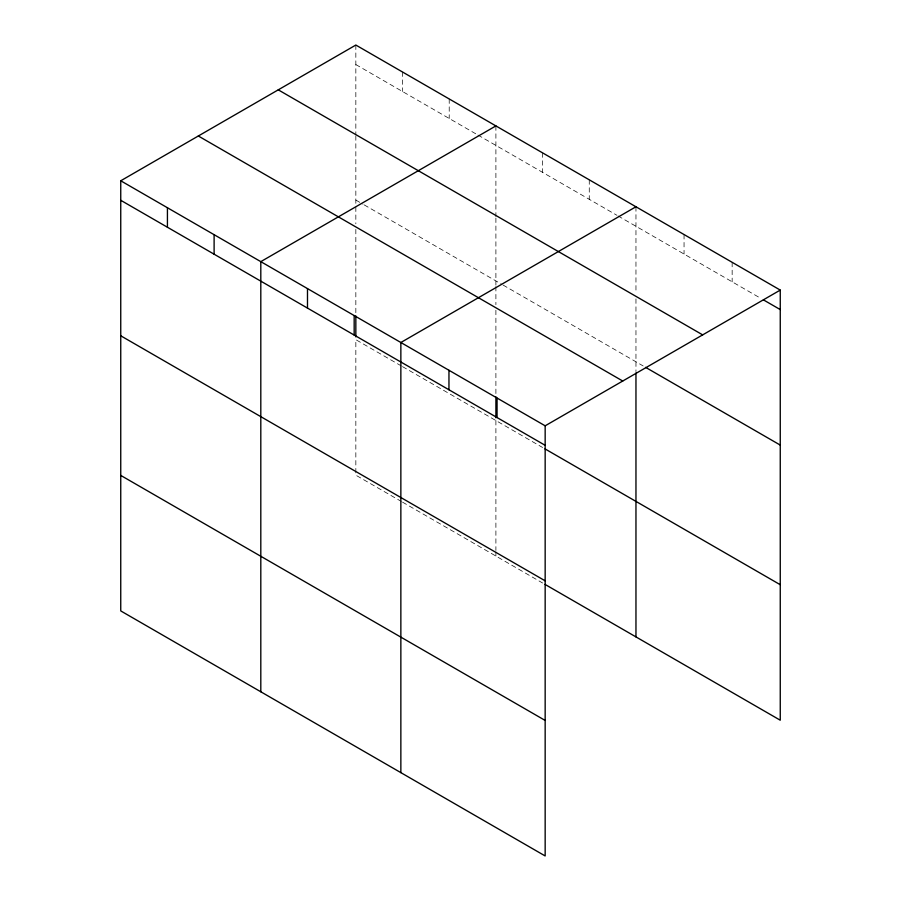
<?xml version="1.0" encoding="UTF-8"?>
<svg xmlns="http://www.w3.org/2000/svg" width="901" height="901" viewBox="0 0 901 901"><rect width="100%" height="100%" fill="white"/><g stroke="black" fill="none" stroke-linecap="round" stroke-linejoin="round"><path stroke-width="0.68" stroke-dasharray="4.5 3.38" d="M355.839 64.557L476.742 134.362M477.947 135.049L616.802 215.215M617.996 215.913L761.018 298.479M355.839 200.067L363.024 204.212M364.218 204.899L501.88 284.378M503.085 285.065L643.168 365.952M401.328 365.941L355.839 339.677L355.839 475.187L401.328 501.452M402.522 366.628L542.582 447.493M402.522 502.139L542.582 583.003M732.153 262.315L732.153 281.822M684.05 234.542L684.05 254.048M635.96 206.768L635.96 293.332M635.96 298.918L635.96 371.561M589.265 179.817L589.265 199.324M542.582 152.866L542.582 172.373M495.899 125.915L495.899 216.668M495.899 218.065L495.899 285.11M495.899 286.507L495.899 304.662M495.899 310.248L495.899 395.404M495.899 420.542L495.899 550.455M495.899 551.851L495.899 556.041M449.216 98.952L449.216 118.459M402.522 72.001L402.522 91.508M355.839 45.05L355.839 134.407M355.839 135.803L355.839 205.642M355.839 207.039L355.839 223.797M355.839 229.383L355.839 314.55"/><path stroke-width="1.35" d="M120.745 180.786L545.161 425.813L545.161 855.95L120.745 610.912L120.745 180.786L355.839 45.05L780.255 290.088L780.255 720.214L544.981 584.377M495.899 125.915L260.806 261.639L260.806 691.777M635.96 206.768L400.855 342.504L400.855 772.641M545.161 425.813L780.255 290.088M763.417 299.864L780.255 309.584M278.263 89.841L702.679 334.879M645.578 367.338L780.255 445.094M198.321 135.995L622.737 381.022M120.745 200.292L545.161 445.319M544.981 448.878L780.255 584.715M120.745 335.791L545.161 580.83M120.745 475.413L545.161 720.44M635.96 372.958L635.96 636.906M497.059 398.051L497.059 417.546M495.899 396.8L495.899 417.749M448.957 370.277L448.957 389.784M355.839 315.947L355.839 336.884M354.172 315.553L354.172 335.059M307.489 288.602L307.489 308.097M214.111 234.688L214.111 254.195M167.428 207.737L167.428 227.243"/></g></svg>
